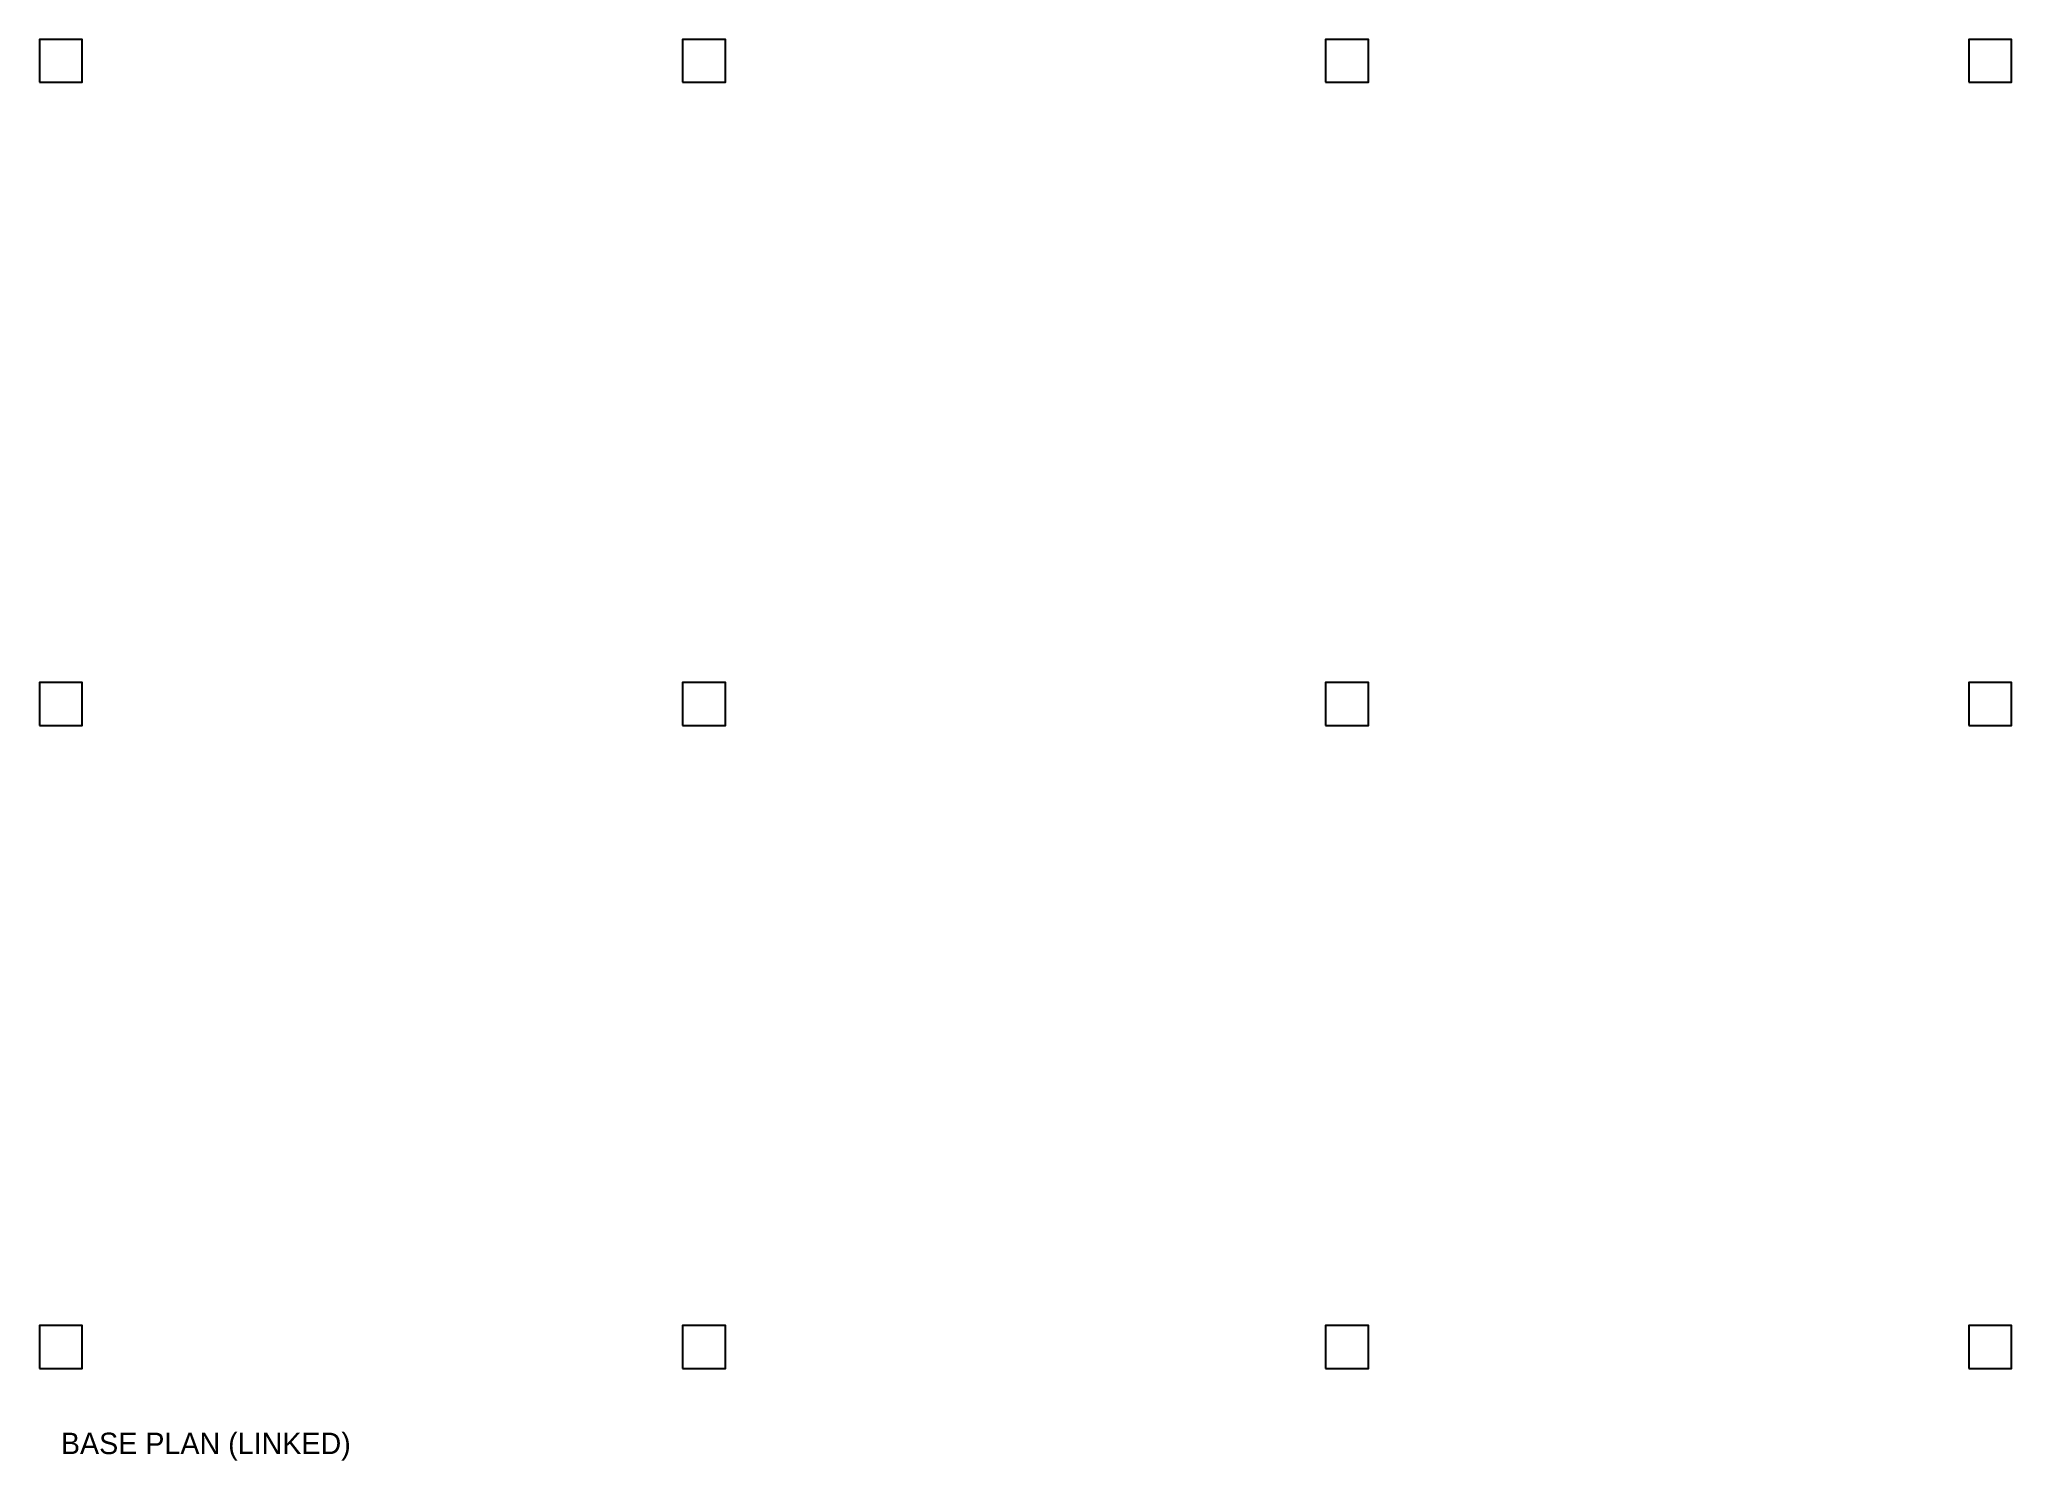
# Model space of a CAD drawing. Header units: inches. Extents: x -8 to 728, y -42 to 488.
import ezdxf

# ---------------------------------------------------------------- set-up
doc = ezdxf.new("R2010")
doc.units = ezdxf.units.IN
doc.layers.add('A-COLS', color=5, linetype='Continuous')

msp = doc.modelspace()

# ---------------------------------------------------------------- linework, layer by layer
at = {"layer": 'A-COLS'}
for points in [[(-8, 472), (8, 472), (8, 488), (-8, 488)], [(232, 472), (248, 472), (248, 488), (232, 488)], [(472, 472), (488, 472), (488, 488), (472, 488)], [(712, 472), (728, 472), (728, 488), (712, 488)], [(-8, 232), (8, 232), (8, 248), (-8, 248)], [(232, 232), (248, 232), (248, 248), (232, 248)], [(472, 232), (488, 232), (488, 248), (472, 248)], [(712, 232), (728, 232), (728, 248), (712, 248)], [(-8, -8), (8, -8), (8, 8), (-8, 8)], [(232, -8), (248, -8), (248, 8), (232, 8)], [(472, -8), (488, -8), (488, 8), (472, 8)], [(712, -8), (728, -8), (728, 8), (712, 8)]]:
    msp.add_lwpolyline(points, close=True, dxfattribs=at)

# ---------------------------------------------------------------- texts
msp.add_text('BASE PLAN (LINKED)', height=8, dxfattribs=at).set_placement((0, -40))

doc.saveas('drawing.dxf')
